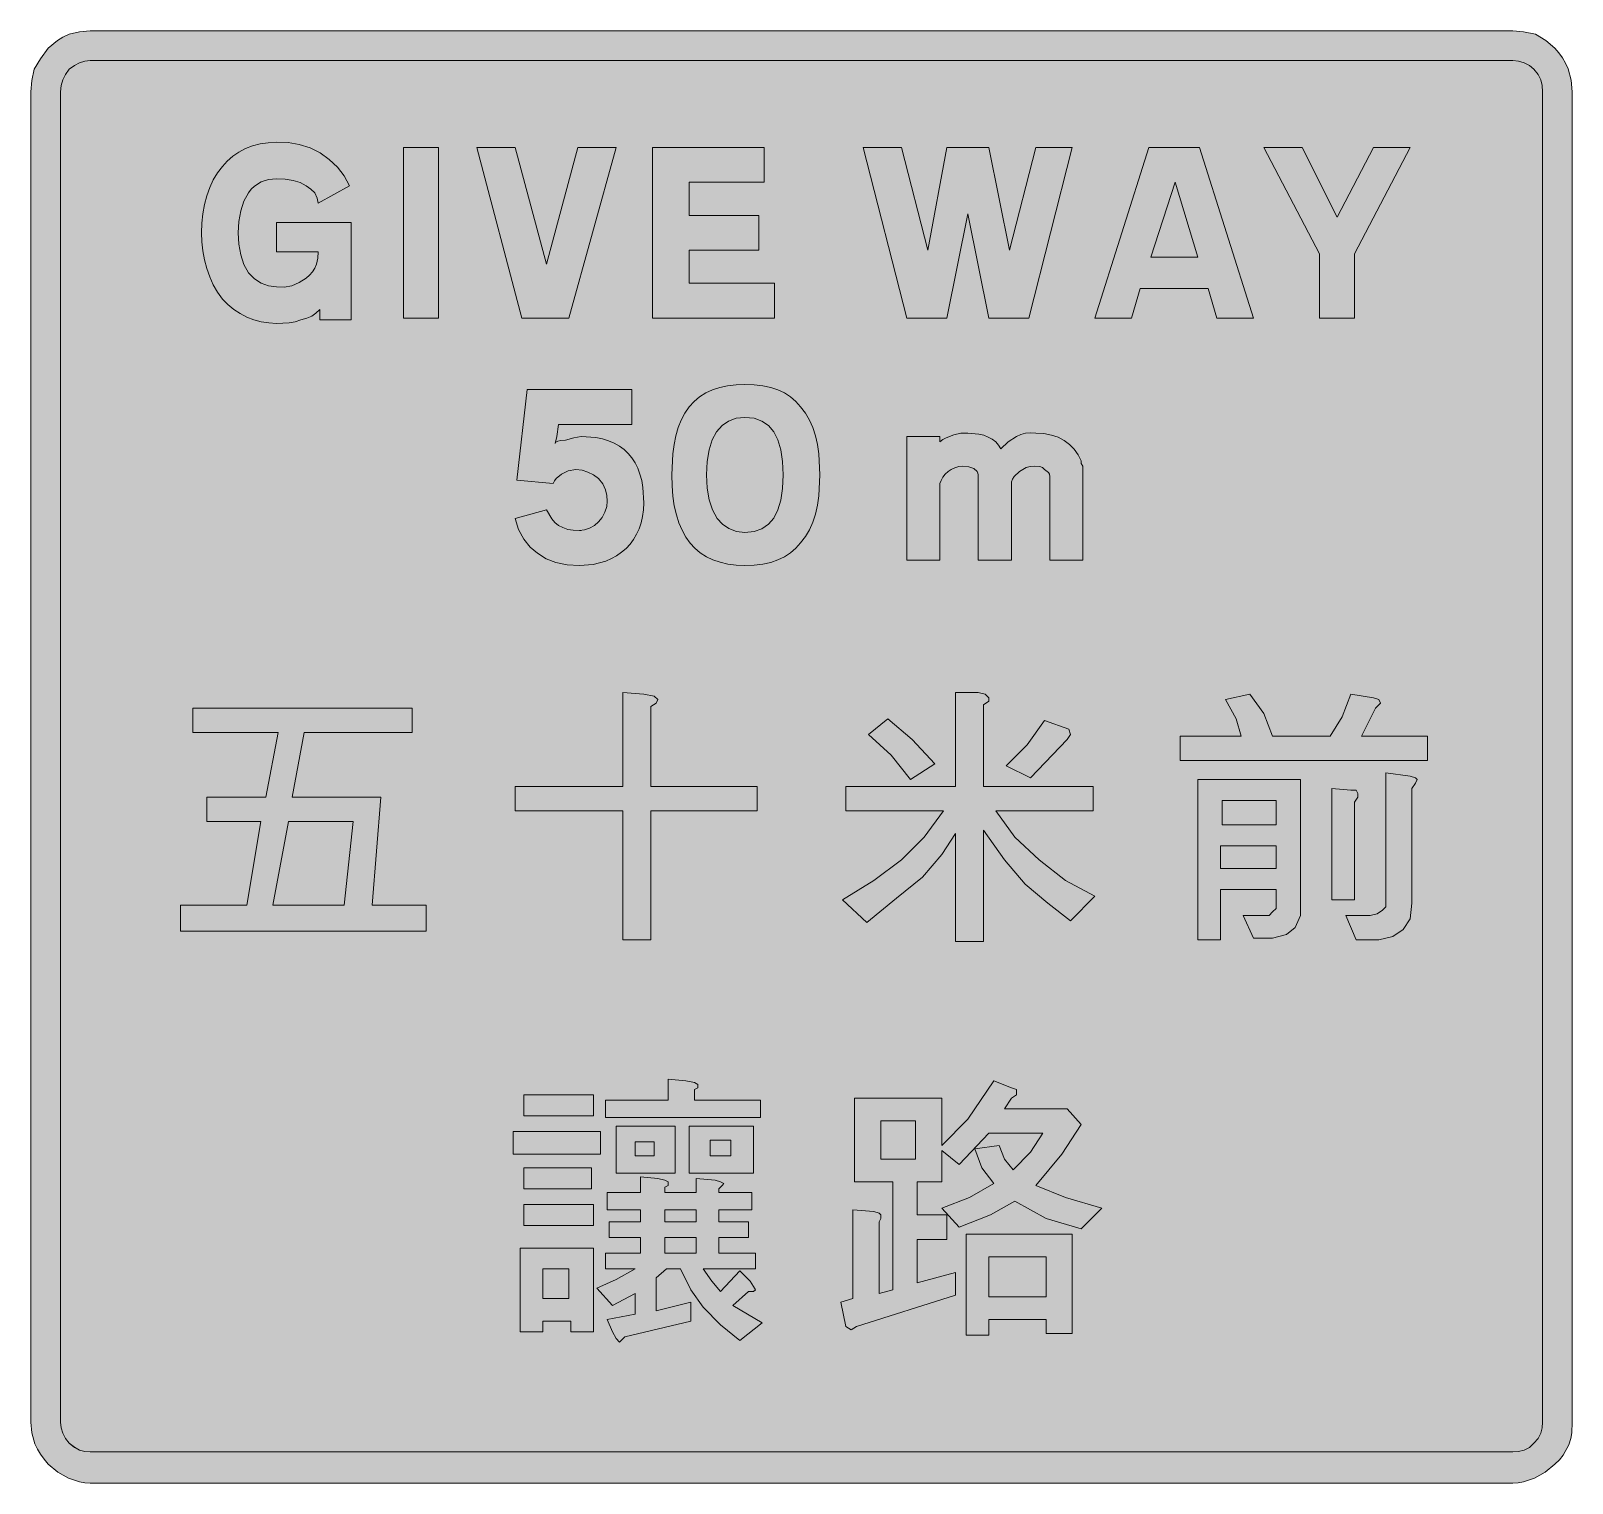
# Model space of a CAD drawing. Header units: metres. Extents: x 151 to 417, y 12 to 262.
import ezdxf

# ---------------------------------------------------------------- set-up
doc = ezdxf.new("R2010")
doc.units = ezdxf.units.M
for name, color, linetype, true_color in [('FILL_BLACK_000000', 7, 'Continuous', 0x000000), ('FILL_WHITE_FFFFFF', 7, 'Continuous', 0xffffff), ('STROKE_BLACK_000000', 7, 'Continuous', 0x000000)]:
    doc.layers.add(name, color=color, linetype=linetype, true_color=true_color)

msp = doc.modelspace()

# ---------------------------------------------------------------- hatches: boundary and pattern name
at = {"layer": 'FILL_BLACK_000000', "true_color": 0x000000}
h = msp.add_hatch(color=7, dxfattribs=at)
h.dxf.hatch_style = 1
h.paths.add_polyline_path([(410.43, 261.42), (412.19, 260.33), (413.73, 259.02), (414.46, 258.21), (415.08, 257.34), (415.6, 256.44), (416.02, 255.49), (416.56, 253.54), (416.73, 251.52), (416.73, 22.32), (416.66, 20.48), (416.48, 19.49), (416.13, 18.42), (415.16, 16.66), (414.53, 15.85), (413.73, 15.12), (412.06, 13.72), (410.24, 12.68), (408.37, 12.04), (407.44, 11.88), (406.53, 11.82), (161.43, 11.82), (160.52, 11.88), (159.59, 12.04), (157.72, 12.68), (155.9, 13.72), (154.23, 15.12), (153.5, 15.93), (152.88, 16.79), (152.36, 17.69), (151.94, 18.61), (151.4, 20.48), (151.23, 22.32), (151.23, 251.52), (151.42, 253.47), (151.83, 255.42), (152.92, 257.22), (154.23, 259.02), (155.81, 260.33), (156.76, 260.92), (157.83, 261.42), (159.63, 261.83), (161.43, 262.02), (406.53, 262.02), (408.37, 261.83), (410.43, 261.42)])
h.paths.add_polyline_path([(160.53, 256.81), (159.63, 256.51), (158.73, 256.03), (157.83, 255.42), (157.22, 254.52), (156.74, 253.58), (156.44, 252.59), (156.33, 251.52), (156.33, 22.32), (156.44, 21.38), (156.74, 20.41), (157.22, 19.49), (157.83, 18.72), (158.73, 18.01), (159.63, 17.52), (160.53, 17.26), (161.43, 17.22), (406.53, 17.22), (407.47, 17.29), (408.44, 17.52), (409.36, 17.98), (410.13, 18.72), (410.87, 19.49), (411.33, 20.41), (411.56, 21.38), (411.63, 22.32), (411.63, 251.52), (411.56, 252.59), (411.33, 253.58), (410.87, 254.52), (410.13, 255.42), (409.36, 256.03), (408.44, 256.51), (407.47, 256.81), (406.53, 256.92), (161.43, 256.92), (160.53, 256.81)], flags=16)
h = msp.add_hatch(color=7, dxfattribs=at)
h.dxf.hatch_style = 1
h.paths.add_polyline_path([(180.69, 228.89), (180.86, 230.52), (181.14, 232.09), (181.53, 233.59), (182.04, 235.01), (182.66, 236.33), (183.39, 237.54), (184.23, 238.62), (185.07, 239.58), (186.02, 240.42), (187.07, 241.14), (188.21, 241.73), (189.43, 242.2), (190.73, 242.54), (192.1, 242.75), (193.53, 242.82), (195.54, 242.78), (197.48, 242.45), (199.34, 241.84), (201.07, 240.98), (202.64, 239.88), (204.03, 238.56), (205.21, 237.03), (206.13, 235.32), (200.73, 232.32), (200.54, 233.22), (200.13, 234.12), (199.49, 234.72), (198.63, 235.32), (197.62, 235.89), (196.42, 236.26), (195.04, 236.46), (193.53, 236.52), (192.19, 236.4), (190.91, 235.99), (189.73, 235.25), (189.21, 234.74), (188.73, 234.12), (187.94, 232.66), (187.38, 231.01), (187.04, 229.18), (186.93, 227.22), (187.04, 225.26), (187.38, 223.43), (187.94, 221.78), (188.73, 220.32), (189.73, 219.31), (190.91, 218.56), (192.19, 218.08), (193.53, 217.92), (194.88, 217.86), (196.19, 218.11), (197.45, 218.64), (198.63, 219.42), (199.25, 219.92), (199.76, 220.51), (200.15, 221.15), (200.43, 221.82), (200.69, 222.87), (200.73, 223.92), (193.53, 223.92), (193.53, 229.02), (206.43, 229.02), (206.43, 212.22), (201.03, 212.22), (201.03, 214.02), (200.35, 213.4), (199.61, 212.89), (198.75, 212.5), (197.73, 212.22), (196.78, 211.87), (195.74, 211.69), (193.53, 211.62), (192.2, 211.69), (190.9, 211.9), (189.64, 212.24), (188.43, 212.71), (187.28, 213.3), (186.19, 214.02), (185.17, 214.86), (184.23, 215.82), (183.39, 217), (182.66, 218.28), (182.04, 219.64), (181.53, 221.07), (181.14, 222.56), (180.86, 224.09), (180.69, 225.65), (180.63, 227.22), (180.69, 228.89)])
h = msp.add_hatch(color=7, dxfattribs=at)
h.dxf.hatch_style = 1
h.paths.add_polyline_path([(215.43, 212.52), (215.43, 241.92), (221.43, 241.92), (221.43, 212.52), (215.43, 212.52)])
h = msp.add_hatch(color=7, dxfattribs=at)
h.dxf.hatch_style = 1
h.paths.add_polyline_path([(240.03, 212.52), (235.83, 212.52), (228.03, 241.92), (234.63, 241.92), (240.03, 221.82), (245.43, 241.92), (252.03, 241.92), (243.93, 212.52), (240.03, 212.52)])
h = msp.add_hatch(color=7, dxfattribs=at)
h.dxf.hatch_style = 1
h.paths.add_polyline_path([(264.63, 218.52), (279.33, 218.52), (279.33, 212.52), (258.33, 212.52), (258.33, 241.92), (277.53, 241.92), (277.53, 235.92), (264.63, 235.92), (264.63, 230.22), (276.63, 230.22), (276.63, 224.22), (264.63, 224.22), (264.63, 218.52)])
h = msp.add_hatch(color=7, dxfattribs=at)
h.dxf.hatch_style = 1
h.paths.add_polyline_path([(323.13, 212.52), (316.23, 212.52), (312.63, 230.52), (309.03, 212.52), (302.13, 212.52), (294.63, 241.92), (301.23, 241.92), (305.73, 224.22), (309.03, 241.92), (312.63, 241.92), (316.23, 241.92), (319.83, 224.22), (324.33, 241.92), (330.63, 241.92), (323.13, 212.52)])
h = msp.add_hatch(color=7, dxfattribs=at)
h.dxf.hatch_style = 1
h.paths.add_polyline_path([(354.03, 217.62), (348.33, 217.62), (342.33, 217.62), (340.83, 212.52), (334.53, 212.52), (343.83, 241.92), (348.33, 241.92), (352.53, 241.92), (361.83, 212.52), (355.53, 212.52), (354.03, 217.62)])
h.paths.add_polyline_path([(344.13, 223.02), (348.33, 223.02), (352.23, 223.02), (348.33, 235.92), (344.13, 223.02)], flags=16)
h = msp.add_hatch(color=7, dxfattribs=at)
h.dxf.hatch_style = 1
h.paths.add_polyline_path([(370.23, 241.92), (376.23, 229.92), (382.53, 241.92), (388.83, 241.92), (379.23, 223.62), (379.23, 212.52), (376.23, 212.52), (373.23, 212.52), (373.23, 223.62), (363.63, 241.92), (370.23, 241.92)])
h = msp.add_hatch(color=7, dxfattribs=at)
h.dxf.hatch_style = 1
h.paths.add_polyline_path([(246.63, 176.03), (247.49, 176.33), (248.3, 176.81), (249.03, 177.42), (249.64, 178.19), (250.12, 179.11), (250.42, 180.08), (250.53, 181.02), (250.46, 181.97), (250.23, 182.97), (249.77, 183.97), (249.03, 184.92), (248.13, 185.53), (247.19, 186.01), (246.2, 186.31), (245.13, 186.42), (243.8, 186.21), (242.62, 185.67), (241.71, 184.9), (241.41, 184.47), (241.23, 184.02), (234.93, 184.62), (236.73, 200.22), (254.73, 200.22), (254.73, 194.22), (242.13, 194.22), (241.83, 192.12), (241.53, 190.92), (241.64, 191.14), (241.98, 191.33), (242.54, 191.47), (243.33, 191.52), (244.79, 191.93), (246.03, 192.12), (248.56, 191.94), (249.7, 191.71), (250.75, 191.39), (251.73, 190.99), (252.61, 190.49), (253.41, 189.91), (254.13, 189.23), (254.76, 188.47), (255.31, 187.62), (255.78, 186.69), (256.15, 185.67), (256.45, 184.56), (256.66, 183.36), (256.83, 180.72), (256.78, 179.51), (256.62, 178.36), (256.37, 177.27), (256.02, 176.25), (255.58, 175.29), (255.06, 174.4), (254.45, 173.59), (253.76, 172.84), (252.99, 172.18), (252.14, 171.6), (251.23, 171.1), (250.25, 170.68), (249.21, 170.35), (248.1, 170.11), (245.73, 169.92), (243.59, 170.04), (241.68, 170.41), (239.99, 171.06), (238.53, 172.02), (237.25, 173.08), (236.13, 174.46), (235.24, 176.11), (234.63, 178.02), (240.03, 179.52), (240.97, 177.94), (241.51, 177.33), (242.13, 176.82), (242.86, 176.43), (243.71, 176.14), (244.66, 175.98), (245.73, 175.92), (246.63, 176.03)])
h = msp.add_hatch(color=7, dxfattribs=at)
h.dxf.hatch_style = 1
h.paths.add_polyline_path([(286.72, 180.29), (286.38, 178.77), (285.93, 177.36), (285.36, 176.07), (284.66, 174.89), (283.83, 173.82), (283, 172.88), (282.08, 172.07), (281.06, 171.4), (279.93, 170.86), (278.69, 170.44), (277.33, 170.15), (275.85, 169.98), (274.23, 169.92), (272.7, 169.98), (271.28, 170.16), (269.95, 170.46), (268.72, 170.88), (267.59, 171.42), (266.55, 172.09), (265.62, 172.87), (264.78, 173.78), (264.04, 174.81), (263.4, 175.97), (262.86, 177.25), (262.42, 178.65), (262.07, 180.18), (261.83, 181.84), (261.68, 183.61), (261.63, 185.52), (261.8, 189.12), (262.03, 190.75), (262.34, 192.27), (262.76, 193.68), (263.28, 194.97), (263.9, 196.15), (264.63, 197.22), (265.47, 198.16), (266.43, 198.97), (267.48, 199.64), (268.64, 200.18), (269.9, 200.6), (271.25, 200.89), (272.7, 201.06), (274.23, 201.12), (275.85, 201.06), (277.33, 200.89), (278.69, 200.6), (279.93, 200.18), (281.06, 199.64), (282.08, 198.97), (283, 198.16), (283.83, 197.22), (284.66, 196.15), (285.36, 194.97), (285.93, 193.68), (286.38, 192.27), (286.72, 190.75), (286.95, 189.12), (287.13, 185.52), (286.95, 181.92), (286.72, 180.29)])
h.paths.add_polyline_path([(280.43, 189.85), (279.93, 191.55), (279.22, 192.94), (278.3, 194.03), (277.16, 194.8), (275.81, 195.27), (274.23, 195.42), (272.74, 195.27), (271.43, 194.8), (270.3, 194.03), (269.36, 192.94), (268.61, 191.55), (268.07, 189.85), (267.74, 187.84), (267.63, 185.52), (267.74, 183.21), (268.08, 181.21), (268.64, 179.49), (269.43, 178.02), (270.39, 177.01), (271.49, 176.26), (272.76, 175.78), (274.23, 175.62), (275.81, 175.77), (277.16, 176.24), (278.3, 177.01), (279.22, 178.09), (279.93, 179.49), (280.43, 181.19), (280.73, 183.2), (280.83, 185.52), (280.73, 187.84), (280.43, 189.85)], flags=16)
h = msp.add_hatch(color=7, dxfattribs=at)
h.dxf.hatch_style = 1
h.paths.add_polyline_path([(323.36, 186.95), (322.7, 186.77), (321.52, 186.12), (320.61, 185.25), (320.31, 184.78), (320.13, 184.32), (320.13, 184.02), (320.13, 170.82), (314.43, 170.82), (314.43, 185.22), (314.43, 185.52), (314.38, 185.84), (314.22, 186.13), (313.64, 186.61), (312.78, 186.91), (311.73, 187.02), (311.06, 186.95), (310.4, 186.76), (309.78, 186.47), (309.22, 186.08), (308.72, 185.63), (308.31, 185.12), (308.01, 184.58), (307.83, 184.02), (307.83, 170.82), (302.13, 170.82), (302.13, 192.12), (307.83, 192.12), (307.83, 191.22), (308.33, 191.62), (308.92, 191.93), (310.23, 192.42), (311.43, 192.68), (312.63, 192.72), (314.53, 192.55), (315.38, 192.34), (316.16, 192.04), (316.84, 191.67), (317.44, 191.2), (317.94, 190.65), (318.33, 190.02), (319.56, 191.24), (320.99, 192.16), (321.77, 192.47), (322.59, 192.68), (323.44, 192.76), (324.33, 192.72), (325.74, 192.64), (327.03, 192.39), (328.2, 191.99), (329.24, 191.44), (330.16, 190.76), (330.95, 189.94), (331.61, 188.99), (332.13, 187.92), (332.17, 187.47), (332.43, 187.02), (332.43, 186.12), (332.43, 170.82), (326.73, 170.82), (326.73, 185.22), (326.67, 185.62), (326.51, 185.93), (325.83, 186.42), (325.51, 186.77), (325.04, 186.94), (324.03, 187.02), (323.36, 186.95)])
h = msp.add_hatch(color=7, dxfattribs=at)
h.dxf.hatch_style = 1
h.paths.add_polyline_path([(258.63, 147.42), (259.23, 146.82), (258.93, 146.22), (258.03, 145.62), (258.03, 131.82), (276.33, 131.82), (276.33, 127.62), (258.03, 127.62), (258.03, 105.42), (253.23, 105.42), (253.23, 127.62), (234.63, 127.62), (234.63, 131.82), (253.23, 131.82), (253.23, 148.02), (256.83, 147.72), (258.63, 147.42)])
h = msp.add_hatch(color=7, dxfattribs=at)
h.dxf.hatch_style = 1
h.paths.add_polyline_path([(291.63, 131.82), (310.53, 131.82), (310.53, 148.02), (314.43, 148.02), (315.63, 147.72), (316.23, 147.12), (316.23, 146.52), (315.33, 145.92), (315.33, 131.82), (334.23, 131.82), (334.23, 127.62), (317.43, 127.62), (320.73, 123.12), (324.93, 119.22), (329.43, 115.62), (334.53, 112.92), (330.33, 108.72), (326.43, 111.72), (322.53, 115.02), (318.93, 119.22), (315.33, 124.32), (315.33, 105.12), (310.53, 105.12), (310.53, 123.72), (308.13, 120.12), (304.83, 116.22), (300.33, 112.62), (295.23, 108.42), (291.03, 112.32), (296.43, 115.62), (301.23, 119.22), (305.13, 123.12), (308.43, 127.62), (291.63, 127.62), (291.63, 131.82)])
h = msp.add_hatch(color=7, dxfattribs=at)
h.dxf.hatch_style = 1
h.paths.add_polyline_path([(358.83, 143.52), (357.03, 146.82), (361.23, 147.72), (363.63, 144.42), (365.13, 140.52), (375.03, 140.52), (377.13, 143.82), (378.63, 147.72), (382.53, 147.12), (383.43, 146.82), (383.73, 146.22), (383.43, 145.92), (382.83, 145.32), (380.43, 140.52), (391.83, 140.52), (391.83, 136.32), (349.23, 136.32), (349.23, 140.52), (359.73, 140.52), (358.83, 143.52)])
h = msp.add_hatch(color=7, dxfattribs=at)
h.dxf.hatch_style = 1
h.paths.add_polyline_path([(216.93, 141.12), (198.33, 141.12), (196.23, 130.02), (211.53, 130.02), (210.03, 111.42), (219.33, 111.42), (219.33, 106.92), (177.03, 106.92), (177.03, 111.42), (188.43, 111.42), (190.83, 125.82), (181.53, 125.82), (181.53, 130.02), (191.73, 130.02), (193.83, 141.12), (179.13, 141.12), (179.13, 145.32), (216.93, 145.32), (216.93, 141.12)])
h.paths.add_polyline_path([(206.73, 125.82), (195.63, 125.82), (192.93, 111.42), (205.23, 111.42), (206.73, 125.82)], flags=16)
h = msp.add_hatch(color=7, dxfattribs=at)
h.dxf.hatch_style = 1
h.paths.add_polyline_path([(303.03, 139.92), (306.93, 135.72), (302.73, 133.02), (299.43, 137.22), (295.53, 140.82), (298.83, 143.52), (303.03, 139.92)])
h = msp.add_hatch(color=7, dxfattribs=at)
h.dxf.hatch_style = 1
h.paths.add_polyline_path([(322.83, 139.02), (325.83, 143.22), (330.03, 141.72), (330.33, 140.82), (329.73, 139.92), (323.43, 133.32), (319.23, 135.42), (322.83, 139.02)])
h = msp.add_hatch(color=7, dxfattribs=at)
h.dxf.hatch_style = 1
h.paths.add_polyline_path([(369.93, 109.62), (369.03, 107.52), (367.53, 106.32), (365.13, 105.72), (361.83, 105.72), (360.03, 109.62), (363.33, 109.62), (364.53, 109.62), (365.13, 110.22), (365.73, 110.82), (365.73, 111.72), (365.73, 114.12), (356.13, 114.12), (356.13, 105.42), (352.23, 105.42), (352.23, 133.02), (369.93, 133.02), (369.93, 112.62), (369.93, 109.62)])
h.paths.add_polyline_path([(356.13, 121.62), (356.13, 117.72), (365.73, 117.72), (365.73, 121.62), (356.13, 121.62)], flags=16)
h.paths.add_polyline_path([(365.73, 129.42), (356.43, 129.42), (356.43, 125.22), (365.73, 125.22), (365.73, 129.42)], flags=16)
h = msp.add_hatch(color=7, dxfattribs=at)
h.dxf.hatch_style = 1
h.paths.add_polyline_path([(388.83, 133.62), (389.73, 133.32), (390.03, 133.02), (389.73, 132.42), (389.13, 131.52), (389.13, 111.72), (388.83, 109.02), (387.63, 107.22), (385.83, 106.02), (383.43, 105.42), (379.53, 105.42), (377.73, 109.62), (381.93, 109.62), (383.13, 109.92), (384.03, 110.52), (384.63, 111.12), (384.63, 112.32), (384.63, 134.22), (388.83, 133.62)])
h = msp.add_hatch(color=7, dxfattribs=at)
h.dxf.hatch_style = 1
h.paths.add_polyline_path([(378.63, 131.22), (379.53, 131.22), (379.83, 130.62), (379.83, 130.02), (379.23, 129.12), (379.23, 112.32), (375.33, 112.32), (375.33, 131.52), (378.63, 131.22)])
h = msp.add_hatch(color=7, dxfattribs=at)
h.dxf.hatch_style = 1
h.paths.add_polyline_path([(261.03, 77.82), (261.03, 81.42), (264.03, 81.12), (265.53, 80.82), (266.13, 80.52), (266.13, 79.92), (265.53, 79.62), (265.53, 77.82), (276.93, 77.82), (276.93, 74.82), (250.23, 74.82), (250.23, 77.82), (261.03, 77.82)])
h = msp.add_hatch(color=7, dxfattribs=at)
h.dxf.hatch_style = 1
h.paths.add_polyline_path([(308.13, 78.12), (308.13, 70.02), (312.63, 74.52), (317.13, 81.12), (320.13, 79.92), (321.03, 79.62), (321.03, 79.02), (321.03, 78.72), (320.13, 78.12), (318.93, 76.32), (329.73, 76.32), (332.13, 73.62), (328.83, 68.52), (324.33, 63.12), (329.43, 61.02), (335.73, 59.22), (332.13, 55.62), (326.13, 57.42), (320.73, 60.42), (316.53, 58.02), (311.13, 55.92), (308.13, 59.22), (312.93, 61.02), (317.13, 63.42), (315.03, 66.12), (313.83, 69.42), (318.03, 70.02), (318.93, 67.62), (320.43, 65.82), (323.43, 68.82), (325.53, 72.12), (316.23, 72.12), (311.13, 66.72), (308.13, 69.12), (308.13, 63.72), (303.93, 63.72), (303.93, 58.02), (309.03, 58.02), (309.03, 53.82), (303.93, 53.82), (303.93, 46.32), (310.53, 48.12), (310.53, 44.22), (293.43, 38.82), (292.53, 38.22), (291.63, 38.82), (290.73, 43.02), (292.83, 43.62), (292.83, 58.92), (296.43, 58.62), (297.33, 58.32), (297.63, 58.02), (297.63, 57.42), (297.33, 56.82), (297.33, 44.52), (299.73, 45.12), (299.73, 63.72), (293.13, 63.72), (293.13, 78.12), (308.13, 78.12)])
h.paths.add_polyline_path([(303.63, 74.22), (297.63, 74.22), (297.63, 67.62), (303.63, 67.62), (303.63, 74.22)], flags=16)
h = msp.add_hatch(color=7, dxfattribs=at)
h.dxf.hatch_style = 1
h.paths.add_polyline_path([(248.13, 78.72), (248.13, 75.12), (236.13, 75.12), (236.13, 78.72), (248.13, 78.72)])
h = msp.add_hatch(color=7, dxfattribs=at)
h.dxf.hatch_style = 1
h.paths.add_polyline_path([(249.33, 72.42), (249.33, 68.52), (234.33, 68.52), (234.33, 72.42), (249.33, 72.42)])
h = msp.add_hatch(color=7, dxfattribs=at)
h.dxf.hatch_style = 1
h.paths.add_polyline_path([(262.23, 65.22), (252.03, 65.22), (252.03, 73.32), (262.23, 73.32), (262.23, 65.22)])
h.paths.add_polyline_path([(258.63, 70.62), (255.33, 70.62), (255.33, 68.22), (258.63, 68.22), (258.63, 70.62)], flags=16)
h = msp.add_hatch(color=7, dxfattribs=at)
h.dxf.hatch_style = 1
h.paths.add_polyline_path([(275.73, 65.22), (264.63, 65.22), (264.63, 73.32), (275.73, 73.32), (275.73, 65.22)])
h.paths.add_polyline_path([(271.83, 70.92), (268.23, 70.92), (268.23, 68.22), (271.83, 68.22), (271.83, 70.92)], flags=16)
h = msp.add_hatch(color=7, dxfattribs=at)
h.dxf.hatch_style = 1
h.paths.add_polyline_path([(247.83, 66.12), (247.83, 62.52), (236.13, 62.52), (236.13, 66.12), (247.83, 66.12)])
h = msp.add_hatch(color=7, dxfattribs=at)
h.dxf.hatch_style = 1
h.paths.add_polyline_path([(259.23, 64.32), (260.43, 64.02), (261.03, 63.72), (261.03, 63.12), (260.43, 62.82), (260.43, 61.92), (265.83, 61.92), (265.83, 64.32), (269.13, 64.02), (270.03, 63.72), (270.63, 63.42), (270.33, 63.12), (269.73, 62.52), (269.73, 61.92), (275.43, 61.92), (275.43, 58.92), (269.73, 58.92), (269.73, 56.82), (274.83, 56.82), (274.83, 54.12), (269.73, 54.12), (269.73, 51.42), (276.03, 51.42), (276.03, 48.72), (267.03, 48.72), (268.53, 46.62), (270.03, 44.82), (273.33, 48.42), (275.13, 46.62), (275.73, 45.72), (276.03, 45.12), (275.73, 44.82), (274.83, 44.82), (272.13, 42.42), (277.23, 39.42), (273.33, 36.42), (270.03, 39.12), (267.03, 42.12), (264.93, 45.12), (263.13, 48.72), (260.73, 48.72), (258.93, 47.22), (258.93, 41.52), (264.93, 43.02), (264.93, 39.72), (253.53, 37.02), (252.93, 36.42), (252.63, 36.12), (252.03, 36.72), (251.43, 37.92), (250.53, 40.02), (255.33, 40.92), (255.33, 44.52), (251.43, 42.42), (248.73, 45.42), (252.03, 46.92), (255.33, 48.72), (250.23, 48.72), (250.23, 51.42), (256.23, 51.42), (256.23, 54.12), (250.83, 54.12), (250.83, 56.82), (256.23, 56.82), (256.23, 58.92), (250.53, 58.92), (250.53, 61.92), (256.23, 61.92), (256.23, 64.62), (259.23, 64.32)])
h.paths.add_polyline_path([(260.43, 58.92), (260.43, 56.82), (265.83, 56.82), (265.83, 58.92), (260.43, 58.92)], flags=16)
h.paths.add_polyline_path([(265.83, 54.12), (260.43, 54.12), (260.43, 51.42), (265.83, 51.42), (265.83, 54.12)], flags=16)
h = msp.add_hatch(color=7, dxfattribs=at)
h.dxf.hatch_style = 1
h.paths.add_polyline_path([(248.13, 59.82), (248.13, 56.22), (236.13, 56.22), (236.13, 59.82), (248.13, 59.82)])
h = msp.add_hatch(color=7, dxfattribs=at)
h.dxf.hatch_style = 1
h.paths.add_polyline_path([(330.63, 54.72), (330.63, 37.62), (326.13, 37.62), (326.13, 40.02), (316.23, 40.02), (316.23, 37.32), (312.33, 37.32), (312.33, 54.72), (330.63, 54.72)])
h.paths.add_polyline_path([(326.13, 50.82), (316.23, 50.82), (316.23, 43.92), (326.13, 43.92), (326.13, 50.82)], flags=16)
h = msp.add_hatch(color=7, dxfattribs=at)
h.dxf.hatch_style = 1
h.paths.add_polyline_path([(248.13, 52.32), (248.13, 37.92), (244.23, 37.92), (244.23, 39.72), (239.43, 39.72), (239.43, 37.92), (235.53, 37.92), (235.53, 52.32), (248.13, 52.32)])
h.paths.add_polyline_path([(243.93, 48.72), (239.43, 48.72), (239.43, 43.62), (243.93, 43.62), (243.93, 48.72)], flags=16)
at = {"layer": 'FILL_WHITE_FFFFFF', "true_color": 0xffffff}
h = msp.add_hatch(color=7, dxfattribs=at)
h.dxf.hatch_style = 1
h.paths.add_polyline_path([(160.53, 17.29), (159.63, 17.52), (158.73, 17.98), (157.83, 18.72), (157.22, 19.49), (156.74, 20.41), (156.44, 21.38), (156.33, 22.32), (156.33, 251.52), (156.44, 252.59), (156.74, 253.58), (157.22, 254.52), (157.83, 255.42), (158.73, 256.03), (159.63, 256.51), (160.53, 256.81), (161.43, 256.92), (406.53, 256.92), (407.47, 256.81), (408.44, 256.51), (409.36, 256.03), (410.13, 255.42), (410.87, 254.52), (411.33, 253.58), (411.56, 252.59), (411.63, 251.52), (411.63, 22.32), (411.56, 21.38), (411.33, 20.41), (410.87, 19.49), (410.13, 18.72), (409.36, 17.98), (408.44, 17.52), (407.47, 17.29), (406.53, 17.22), (161.43, 17.22), (160.53, 17.29)])

# ---------------------------------------------------------------- linework, layer by layer
at = {"layer": 'FILL_BLACK_000000', "lineweight": 0, "true_color": 0x000000}
for points in [[(410.43, 261.42), (412.19, 260.33), (413.73, 259.02), (414.46, 258.21), (415.08, 257.34), (415.6, 256.44), (416.02, 255.49), (416.56, 253.54), (416.73, 251.52), (416.73, 22.32), (416.66, 20.48), (416.48, 19.49), (416.13, 18.42), (415.16, 16.66), (414.53, 15.85), (413.73, 15.12), (412.06, 13.72), (410.24, 12.68), (408.37, 12.04), (407.44, 11.88), (406.53, 11.82), (161.43, 11.82), (160.52, 11.88), (159.59, 12.04), (157.72, 12.68), (155.9, 13.72), (154.23, 15.12), (153.5, 15.93), (152.88, 16.79), (152.36, 17.69), (151.94, 18.61), (151.4, 20.48), (151.23, 22.32), (151.23, 251.52), (151.42, 253.47), (151.83, 255.42), (152.92, 257.22), (154.23, 259.02), (155.81, 260.33), (156.76, 260.92), (157.83, 261.42), (159.63, 261.83), (161.43, 262.02), (406.53, 262.02), (408.37, 261.83)], [(160.53, 256.81), (159.63, 256.51), (158.73, 256.03), (157.83, 255.42), (157.22, 254.52), (156.74, 253.58), (156.44, 252.59), (156.33, 251.52), (156.33, 22.32), (156.44, 21.38), (156.74, 20.41), (157.22, 19.49), (157.83, 18.72), (158.73, 18.01), (159.63, 17.52), (160.53, 17.26), (161.43, 17.22), (406.53, 17.22), (407.47, 17.29), (408.44, 17.52), (409.36, 17.98), (410.13, 18.72), (410.87, 19.49), (411.33, 20.41), (411.56, 21.38), (411.63, 22.32), (411.63, 251.52), (411.56, 252.59), (411.33, 253.58), (410.87, 254.52), (410.13, 255.42), (409.36, 256.03), (408.44, 256.51), (407.47, 256.81), (406.53, 256.92), (161.43, 256.92)], [(180.69, 228.89), (180.86, 230.52), (181.14, 232.09), (181.53, 233.59), (182.04, 235.01), (182.66, 236.33), (183.39, 237.54), (184.23, 238.62), (185.07, 239.58), (186.02, 240.42), (187.07, 241.14), (188.21, 241.73), (189.43, 242.2), (190.73, 242.54), (192.1, 242.75), (193.53, 242.82), (195.54, 242.78), (197.48, 242.45), (199.34, 241.84), (201.07, 240.98), (202.64, 239.88), (204.03, 238.56), (205.21, 237.03), (206.13, 235.32), (200.73, 232.32), (200.54, 233.22), (200.13, 234.12), (199.49, 234.72), (198.63, 235.32), (197.62, 235.89), (196.42, 236.26), (195.04, 236.46), (193.53, 236.52), (192.19, 236.4), (190.91, 235.99), (189.73, 235.25), (189.21, 234.74), (188.73, 234.12), (187.94, 232.66), (187.38, 231.01), (187.04, 229.18), (186.93, 227.22), (187.04, 225.26), (187.38, 223.43), (187.94, 221.78), (188.73, 220.32), (189.73, 219.31), (190.91, 218.56), (192.19, 218.08), (193.53, 217.92), (194.88, 217.86), (196.19, 218.11), (197.45, 218.64), (198.63, 219.42), (199.25, 219.92), (199.76, 220.51), (200.15, 221.15), (200.43, 221.82), (200.69, 222.87), (200.73, 223.92), (193.53, 223.92), (193.53, 229.02), (206.43, 229.02), (206.43, 212.22), (201.03, 212.22), (201.03, 214.02), (200.35, 213.4), (199.61, 212.89), (198.75, 212.5), (197.73, 212.22), (196.78, 211.87), (195.74, 211.69), (193.53, 211.62), (192.2, 211.69), (190.9, 211.9), (189.64, 212.24), (188.43, 212.71), (187.28, 213.3), (186.19, 214.02), (185.17, 214.86), (184.23, 215.82), (183.39, 217), (182.66, 218.28), (182.04, 219.64), (181.53, 221.07), (181.14, 222.56), (180.86, 224.09), (180.69, 225.65), (180.63, 227.22)], [(215.43, 212.52), (215.43, 241.92), (221.43, 241.92), (221.43, 212.52)], [(240.03, 212.52), (235.83, 212.52), (228.03, 241.92), (234.63, 241.92), (240.03, 221.82), (245.43, 241.92), (252.03, 241.92), (243.93, 212.52)], [(264.63, 218.52), (279.33, 218.52), (279.33, 212.52), (258.33, 212.52), (258.33, 241.92), (277.53, 241.92), (277.53, 235.92), (264.63, 235.92), (264.63, 230.22), (276.63, 230.22), (276.63, 224.22), (264.63, 224.22)], [(323.13, 212.52), (316.23, 212.52), (312.63, 230.52), (309.03, 212.52), (302.13, 212.52), (294.63, 241.92), (301.23, 241.92), (305.73, 224.22), (309.03, 241.92), (312.63, 241.92), (316.23, 241.92), (319.83, 224.22), (324.33, 241.92), (330.63, 241.92)], [(354.03, 217.62), (348.33, 217.62), (342.33, 217.62), (340.83, 212.52), (334.53, 212.52), (343.83, 241.92), (348.33, 241.92), (352.53, 241.92), (361.83, 212.52), (355.53, 212.52)], [(370.23, 241.92), (376.23, 229.92), (382.53, 241.92), (388.83, 241.92), (379.23, 223.62), (379.23, 212.52), (376.23, 212.52), (373.23, 212.52), (373.23, 223.62), (363.63, 241.92)], [(344.13, 223.02), (348.33, 223.02), (352.23, 223.02), (348.33, 235.92)], [(246.63, 176.03), (247.49, 176.33), (248.3, 176.81), (249.03, 177.42), (249.64, 178.19), (250.12, 179.11), (250.42, 180.08), (250.53, 181.02), (250.46, 181.97), (250.23, 182.97), (249.77, 183.97), (249.03, 184.92), (248.13, 185.53), (247.19, 186.01), (246.2, 186.31), (245.13, 186.42), (243.8, 186.21), (242.62, 185.67), (241.71, 184.9), (241.41, 184.47), (241.23, 184.02), (234.93, 184.62), (236.73, 200.22), (254.73, 200.22), (254.73, 194.22), (242.13, 194.22), (241.83, 192.12), (241.53, 190.92), (241.64, 191.14), (241.98, 191.33), (242.54, 191.47), (243.33, 191.52), (244.79, 191.93), (246.03, 192.12), (248.56, 191.94), (249.7, 191.71), (250.75, 191.39), (251.73, 190.99), (252.61, 190.49), (253.41, 189.91), (254.13, 189.23), (254.76, 188.47), (255.31, 187.62), (255.78, 186.69), (256.15, 185.67), (256.45, 184.56), (256.66, 183.36), (256.83, 180.72), (256.78, 179.51), (256.62, 178.36), (256.37, 177.27), (256.02, 176.25), (255.58, 175.29), (255.06, 174.4), (254.45, 173.59), (253.76, 172.84), (252.99, 172.18), (252.14, 171.6), (251.23, 171.1), (250.25, 170.68), (249.21, 170.35), (248.1, 170.11), (245.73, 169.92), (243.59, 170.04), (241.68, 170.41), (239.99, 171.06), (238.53, 172.02), (237.25, 173.08), (236.13, 174.46), (235.24, 176.11), (234.63, 178.02), (240.03, 179.52), (240.97, 177.94), (241.51, 177.33), (242.13, 176.82), (242.86, 176.43), (243.71, 176.14), (244.66, 175.98), (245.73, 175.92)], [(286.72, 180.29), (286.38, 178.77), (285.93, 177.36), (285.36, 176.07), (284.66, 174.89), (283.83, 173.82), (283, 172.88), (282.08, 172.07), (281.06, 171.4), (279.93, 170.86), (278.69, 170.44), (277.33, 170.15), (275.85, 169.98), (274.23, 169.92), (272.7, 169.98), (271.28, 170.16), (269.95, 170.46), (268.72, 170.88), (267.59, 171.42), (266.55, 172.09), (265.62, 172.87), (264.78, 173.78), (264.04, 174.81), (263.4, 175.97), (262.86, 177.25), (262.42, 178.65), (262.07, 180.18), (261.83, 181.84), (261.68, 183.61), (261.63, 185.52), (261.8, 189.12), (262.03, 190.75), (262.34, 192.27), (262.76, 193.68), (263.28, 194.97), (263.9, 196.15), (264.63, 197.22), (265.47, 198.16), (266.43, 198.97), (267.48, 199.64), (268.64, 200.18), (269.9, 200.6), (271.25, 200.89), (272.7, 201.06), (274.23, 201.12), (275.85, 201.06), (277.33, 200.89), (278.69, 200.6), (279.93, 200.18), (281.06, 199.64), (282.08, 198.97), (283, 198.16), (283.83, 197.22), (284.66, 196.15), (285.36, 194.97), (285.93, 193.68), (286.38, 192.27), (286.72, 190.75), (286.95, 189.12), (287.13, 185.52), (286.95, 181.92)], [(280.43, 189.85), (279.93, 191.55), (279.22, 192.94), (278.3, 194.03), (277.16, 194.8), (275.81, 195.27), (274.23, 195.42), (272.74, 195.27), (271.43, 194.8), (270.3, 194.03), (269.36, 192.94), (268.61, 191.55), (268.07, 189.85), (267.74, 187.84), (267.63, 185.52), (267.74, 183.21), (268.08, 181.21), (268.64, 179.49), (269.43, 178.02), (270.39, 177.01), (271.49, 176.26), (272.76, 175.78), (274.23, 175.62), (275.81, 175.77), (277.16, 176.24), (278.3, 177.01), (279.22, 178.09), (279.93, 179.49), (280.43, 181.19), (280.73, 183.2), (280.83, 185.52), (280.73, 187.84)], [(323.36, 186.95), (322.7, 186.77), (321.52, 186.12), (320.61, 185.25), (320.31, 184.78), (320.13, 184.32), (320.13, 184.02), (320.13, 170.82), (314.43, 170.82), (314.43, 185.22), (314.43, 185.52), (314.38, 185.84), (314.22, 186.13), (313.64, 186.61), (312.78, 186.91), (311.73, 187.02), (311.06, 186.95), (310.4, 186.76), (309.78, 186.47), (309.22, 186.08), (308.72, 185.63), (308.31, 185.12), (308.01, 184.58), (307.83, 184.02), (307.83, 170.82), (302.13, 170.82), (302.13, 192.12), (307.83, 192.12), (307.83, 191.22), (308.33, 191.62), (308.92, 191.93), (310.23, 192.42), (311.43, 192.68), (312.63, 192.72), (314.53, 192.55), (315.38, 192.34), (316.16, 192.04), (316.84, 191.67), (317.44, 191.2), (317.94, 190.65), (318.33, 190.02), (319.56, 191.24), (320.99, 192.16), (321.77, 192.47), (322.59, 192.68), (323.44, 192.76), (324.33, 192.72), (325.74, 192.64), (327.03, 192.39), (328.2, 191.99), (329.24, 191.44), (330.16, 190.76), (330.95, 189.94), (331.61, 188.99), (332.13, 187.92), (332.17, 187.47), (332.43, 187.02), (332.43, 186.12), (332.43, 170.82), (326.73, 170.82), (326.73, 185.22), (326.67, 185.62), (326.51, 185.93), (325.83, 186.42), (325.51, 186.77), (325.04, 186.94), (324.03, 187.02)], [(258.63, 147.42), (259.23, 146.82), (258.93, 146.22), (258.03, 145.62), (258.03, 131.82), (276.33, 131.82), (276.33, 127.62), (258.03, 127.62), (258.03, 105.42), (253.23, 105.42), (253.23, 127.62), (234.63, 127.62), (234.63, 131.82), (253.23, 131.82), (253.23, 148.02), (256.83, 147.72)], [(291.63, 131.82), (310.53, 131.82), (310.53, 148.02), (314.43, 148.02), (315.63, 147.72), (316.23, 147.12), (316.23, 146.52), (315.33, 145.92), (315.33, 131.82), (334.23, 131.82), (334.23, 127.62), (317.43, 127.62), (320.73, 123.12), (324.93, 119.22), (329.43, 115.62), (334.53, 112.92), (330.33, 108.72), (326.43, 111.72), (322.53, 115.02), (318.93, 119.22), (315.33, 124.32), (315.33, 105.12), (310.53, 105.12), (310.53, 123.72), (308.13, 120.12), (304.83, 116.22), (300.33, 112.62), (295.23, 108.42), (291.03, 112.32), (296.43, 115.62), (301.23, 119.22), (305.13, 123.12), (308.43, 127.62), (291.63, 127.62)], [(358.83, 143.52), (357.03, 146.82), (361.23, 147.72), (363.63, 144.42), (365.13, 140.52), (375.03, 140.52), (377.13, 143.82), (378.63, 147.72), (382.53, 147.12), (383.43, 146.82), (383.73, 146.22), (383.43, 145.92), (382.83, 145.32), (380.43, 140.52), (391.83, 140.52), (391.83, 136.32), (349.23, 136.32), (349.23, 140.52), (359.73, 140.52)], [(216.93, 141.12), (198.33, 141.12), (196.23, 130.02), (211.53, 130.02), (210.03, 111.42), (219.33, 111.42), (219.33, 106.92), (177.03, 106.92), (177.03, 111.42), (188.43, 111.42), (190.83, 125.82), (181.53, 125.82), (181.53, 130.02), (191.73, 130.02), (193.83, 141.12), (179.13, 141.12), (179.13, 145.32), (216.93, 145.32)], [(303.03, 139.92), (306.93, 135.72), (302.73, 133.02), (299.43, 137.22), (295.53, 140.82), (298.83, 143.52)], [(322.83, 139.02), (325.83, 143.22), (330.03, 141.72), (330.33, 140.82), (329.73, 139.92), (323.43, 133.32), (319.23, 135.42)], [(369.93, 109.62), (369.03, 107.52), (367.53, 106.32), (365.13, 105.72), (361.83, 105.72), (360.03, 109.62), (363.33, 109.62), (364.53, 109.62), (365.13, 110.22), (365.73, 110.82), (365.73, 111.72), (365.73, 114.12), (356.13, 114.12), (356.13, 105.42), (352.23, 105.42), (352.23, 133.02), (369.93, 133.02), (369.93, 112.62)], [(388.83, 133.62), (389.73, 133.32), (390.03, 133.02), (389.73, 132.42), (389.13, 131.52), (389.13, 111.72), (388.83, 109.02), (387.63, 107.22), (385.83, 106.02), (383.43, 105.42), (379.53, 105.42), (377.73, 109.62), (381.93, 109.62), (383.13, 109.92), (384.03, 110.52), (384.63, 111.12), (384.63, 112.32), (384.63, 134.22)], [(378.63, 131.22), (379.53, 131.22), (379.83, 130.62), (379.83, 130.02), (379.23, 129.12), (379.23, 112.32), (375.33, 112.32), (375.33, 131.52)], [(365.73, 129.42), (356.43, 129.42), (356.43, 125.22), (365.73, 125.22)], [(206.73, 125.82), (195.63, 125.82), (192.93, 111.42), (205.23, 111.42)], [(356.13, 121.62), (356.13, 117.72), (365.73, 117.72), (365.73, 121.62)], [(261.03, 77.82), (261.03, 81.42), (264.03, 81.12), (265.53, 80.82), (266.13, 80.52), (266.13, 79.92), (265.53, 79.62), (265.53, 77.82), (276.93, 77.82), (276.93, 74.82), (250.23, 74.82), (250.23, 77.82)], [(308.13, 78.12), (308.13, 70.02), (312.63, 74.52), (317.13, 81.12), (320.13, 79.92), (321.03, 79.62), (321.03, 79.02), (321.03, 78.72), (320.13, 78.12), (318.93, 76.32), (329.73, 76.32), (332.13, 73.62), (328.83, 68.52), (324.33, 63.12), (329.43, 61.02), (335.73, 59.22), (332.13, 55.62), (326.13, 57.42), (320.73, 60.42), (316.53, 58.02), (311.13, 55.92), (308.13, 59.22), (312.93, 61.02), (317.13, 63.42), (315.03, 66.12), (313.83, 69.42), (318.03, 70.02), (318.93, 67.62), (320.43, 65.82), (323.43, 68.82), (325.53, 72.12), (316.23, 72.12), (311.13, 66.72), (308.13, 69.12), (308.13, 63.72), (303.93, 63.72), (303.93, 58.02), (309.03, 58.02), (309.03, 53.82), (303.93, 53.82), (303.93, 46.32), (310.53, 48.12), (310.53, 44.22), (293.43, 38.82), (292.53, 38.22), (291.63, 38.82), (290.73, 43.02), (292.83, 43.62), (292.83, 58.92), (296.43, 58.62), (297.33, 58.32), (297.63, 58.02), (297.63, 57.42), (297.33, 56.82), (297.33, 44.52), (299.73, 45.12), (299.73, 63.72), (293.13, 63.72), (293.13, 78.12)], [(248.13, 78.72), (248.13, 75.12), (236.13, 75.12), (236.13, 78.72)], [(249.33, 72.42), (249.33, 68.52), (234.33, 68.52), (234.33, 72.42)], [(262.23, 65.22), (252.03, 65.22), (252.03, 73.32), (262.23, 73.32)], [(275.73, 65.22), (264.63, 65.22), (264.63, 73.32), (275.73, 73.32)], [(303.63, 74.22), (297.63, 74.22), (297.63, 67.62), (303.63, 67.62)], [(258.63, 70.62), (255.33, 70.62), (255.33, 68.22), (258.63, 68.22)], [(271.83, 70.92), (268.23, 70.92), (268.23, 68.22), (271.83, 68.22)], [(247.83, 66.12), (247.83, 62.52), (236.13, 62.52), (236.13, 66.12)], [(259.23, 64.32), (260.43, 64.02), (261.03, 63.72), (261.03, 63.12), (260.43, 62.82), (260.43, 61.92), (265.83, 61.92), (265.83, 64.32), (269.13, 64.02), (270.03, 63.72), (270.63, 63.42), (270.33, 63.12), (269.73, 62.52), (269.73, 61.92), (275.43, 61.92), (275.43, 58.92), (269.73, 58.92), (269.73, 56.82), (274.83, 56.82), (274.83, 54.12), (269.73, 54.12), (269.73, 51.42), (276.03, 51.42), (276.03, 48.72), (267.03, 48.72), (268.53, 46.62), (270.03, 44.82), (273.33, 48.42), (275.13, 46.62), (275.73, 45.72), (276.03, 45.12), (275.73, 44.82), (274.83, 44.82), (272.13, 42.42), (277.23, 39.42), (273.33, 36.42), (270.03, 39.12), (267.03, 42.12), (264.93, 45.12), (263.13, 48.72), (260.73, 48.72), (258.93, 47.22), (258.93, 41.52), (264.93, 43.02), (264.93, 39.72), (253.53, 37.02), (252.93, 36.42), (252.63, 36.12), (252.03, 36.72), (251.43, 37.92), (250.53, 40.02), (255.33, 40.92), (255.33, 44.52), (251.43, 42.42), (248.73, 45.42), (252.03, 46.92), (255.33, 48.72), (250.23, 48.72), (250.23, 51.42), (256.23, 51.42), (256.23, 54.12), (250.83, 54.12), (250.83, 56.82), (256.23, 56.82), (256.23, 58.92), (250.53, 58.92), (250.53, 61.92), (256.23, 61.92), (256.23, 64.62)], [(248.13, 59.82), (248.13, 56.22), (236.13, 56.22), (236.13, 59.82)], [(260.43, 58.92), (260.43, 56.82), (265.83, 56.82), (265.83, 58.92)], [(265.83, 54.12), (260.43, 54.12), (260.43, 51.42), (265.83, 51.42)], [(330.63, 54.72), (330.63, 37.62), (326.13, 37.62), (326.13, 40.02), (316.23, 40.02), (316.23, 37.32), (312.33, 37.32), (312.33, 54.72)], [(248.13, 52.32), (248.13, 37.92), (244.23, 37.92), (244.23, 39.72), (239.43, 39.72), (239.43, 37.92), (235.53, 37.92), (235.53, 52.32)], [(326.13, 50.82), (316.23, 50.82), (316.23, 43.92), (326.13, 43.92)], [(243.93, 48.72), (239.43, 48.72), (239.43, 43.62), (243.93, 43.62)]]:
    msp.add_lwpolyline(points, close=True, dxfattribs=at)
at = {"layer": 'FILL_WHITE_FFFFFF', "lineweight": 0, "true_color": 0xffffff}
msp.add_lwpolyline([(160.53, 17.29), (159.63, 17.52), (158.73, 17.98), (157.83, 18.72), (157.22, 19.49), (156.74, 20.41), (156.44, 21.38), (156.33, 22.32), (156.33, 251.52), (156.44, 252.59), (156.74, 253.58), (157.22, 254.52), (157.83, 255.42), (158.73, 256.03), (159.63, 256.51), (160.53, 256.81), (161.43, 256.92), (406.53, 256.92), (407.47, 256.81), (408.44, 256.51), (409.36, 256.03), (410.13, 255.42), (410.87, 254.52), (411.33, 253.58), (411.56, 252.59), (411.63, 251.52), (411.63, 22.32), (411.56, 21.38), (411.33, 20.41), (410.87, 19.49), (410.13, 18.72), (409.36, 17.98), (408.44, 17.52), (407.47, 17.29), (406.53, 17.22), (161.43, 17.22)], close=True, dxfattribs=at)
at = {"layer": 'STROKE_BLACK_000000', "lineweight": 0, "true_color": 0x000000}
msp.add_lwpolyline([(245.73, 175.92), (246.03, 175.92)], dxfattribs=at)

doc.saveas('drawing.dxf')
